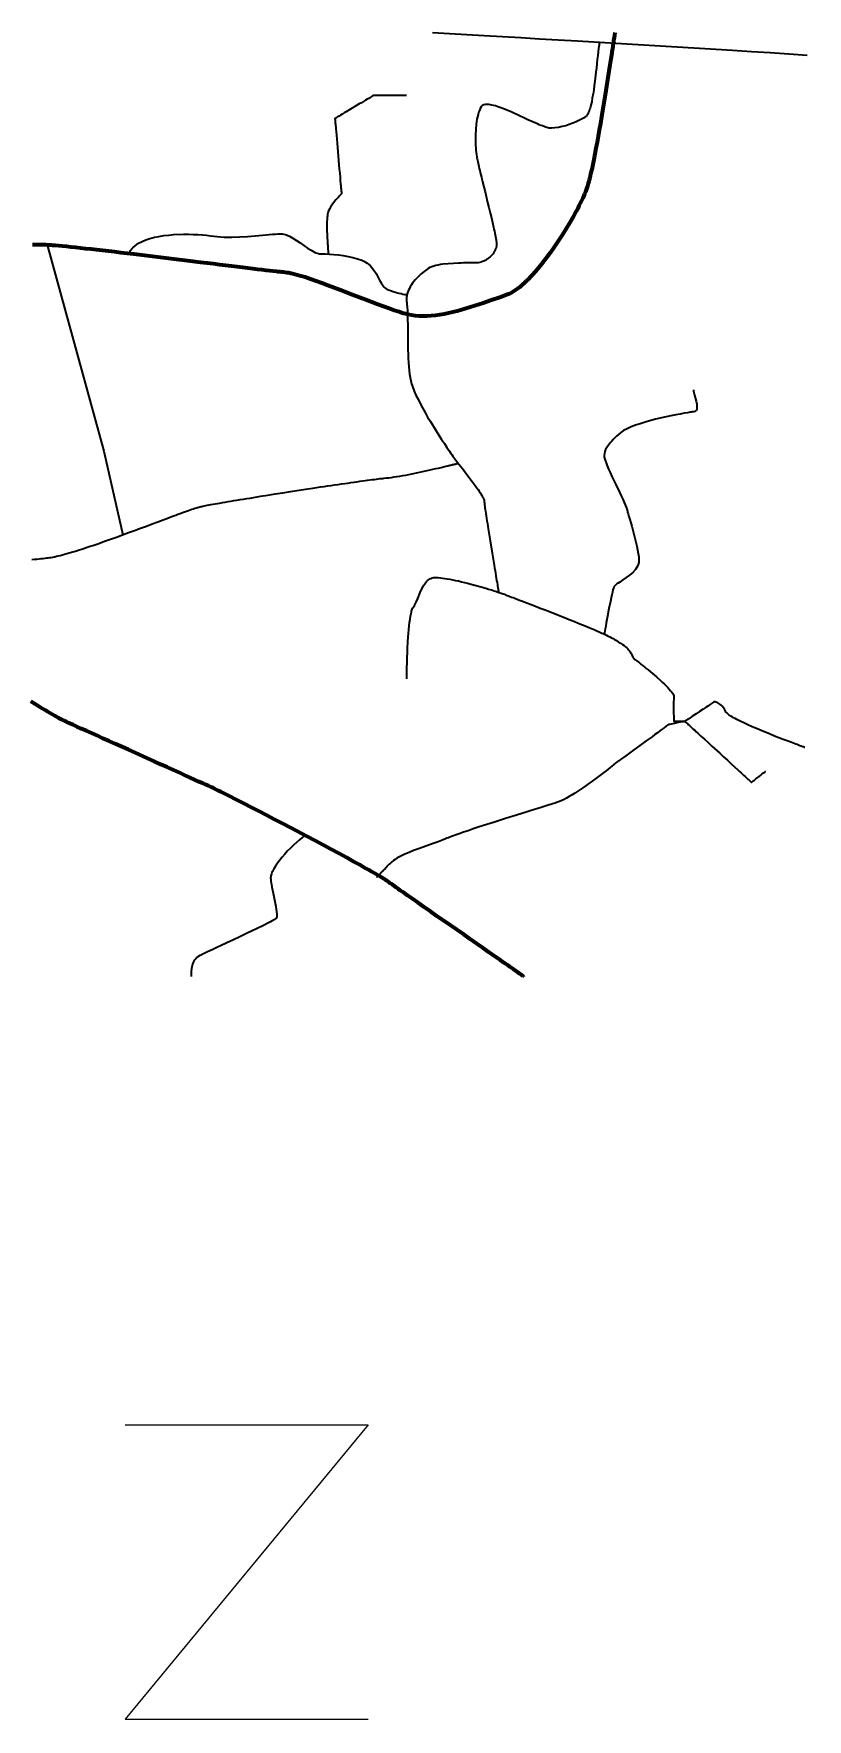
# Model space of a CAD drawing. Header units: inches. Extents: x -107 to 376, y -240 to 294.
# Drawn here: x 292.9 to 376.3, y -197.5 to -15.7 of the extents above; entities that cross this region are included whole.
import ezdxf

# ---------------------------------------------------------------- set-up
doc = ezdxf.new("R2010")
doc.units = ezdxf.units.IN
doc.header["$MEASUREMENT"] = 0
for name, color, linetype in [('Routes 1', 7, 'Continuous'), ('Routes 2', 7, 'Continuous'), ('Routes 4', 7, 'Continuous')]:
    doc.layers.add(name, color=color, linetype=linetype)

msp = doc.modelspace()

# ---------------------------------------------------------------- linework, layer by layer
at = {"color": 7, "lineweight": 0}
msp.add_lwpolyline([(302.74, -165.76), (328.95, -165.76), (302.74, -197.51), (328.95, -197.51)], dxfattribs=at)
at = {"layer": 'Routes 1', "color": 7, "lineweight": 158, "true_color": 0xffffff}
msp.add_lwpolyline([(345.72, -117.36), (345.71, -117.35), (345.68, -117.33), (345.62, -117.29), (345.54, -117.23), (345.44, -117.16), (345.32, -117.08), (345.19, -116.98), (345.03, -116.88), (344.86, -116.76), (344.67, -116.62), (344.46, -116.48), (344.24, -116.33), (344.01, -116.16), (343.76, -115.99), (343.49, -115.81), (343.22, -115.62), (342.64, -115.21), (342.02, -114.78), (341.37, -114.32), (340.68, -113.85), (339.98, -113.36), (339.27, -112.86), (337.82, -111.85), (336.38, -110.85), (335.69, -110.36), (335.02, -109.89), (334.37, -109.44), (333.76, -109.01), (333.19, -108.62), (332.93, -108.43), (332.67, -108.25), (332.43, -108.08), (332.2, -107.92), (331.99, -107.77), (331.79, -107.63), (331.61, -107.5), (331.45, -107.39), (331.3, -107.29), (331.18, -107.2), (330.96, -107.04), (330.82, -106.95), (330.66, -106.85), (330.48, -106.74), (330.29, -106.62), (330.07, -106.49), (329.83, -106.35), (329.57, -106.2), (329.3, -106.05), (329.01, -105.88), (328.71, -105.71), (328.39, -105.53), (328.06, -105.34), (327.71, -105.15), (327.36, -104.96), (326.61, -104.54), (325.82, -104.12), (325, -103.67), (324.15, -103.22), (323.28, -102.75), (322.4, -102.28), (320.62, -101.34), (319.74, -100.88), (318.86, -100.42), (318.01, -99.97), (317.18, -99.54), (316.38, -99.13), (315.62, -98.74), (315.26, -98.55), (314.9, -98.37), (314.56, -98.2), (314.24, -98.04), (313.92, -97.88), (313.63, -97.73), (313.35, -97.59), (313.08, -97.46), (312.83, -97.34), (312.6, -97.22), (312.39, -97.12), (312.2, -97.03), (312.03, -96.95), (311.88, -96.88), (311.73, -96.81), (311.56, -96.73), (311.38, -96.65), (311.18, -96.56), (310.97, -96.47), (310.74, -96.36), (310.26, -96.15), (309.74, -95.91), (309.17, -95.65), (308.57, -95.38), (307.94, -95.09), (307.28, -94.8), (306.6, -94.49), (305.91, -94.18), (303.07, -92.9), (301.68, -92.27), (301.01, -91.97), (300.36, -91.68), (299.73, -91.39), (299.14, -91.12), (298.58, -90.87), (298.06, -90.64), (297.58, -90.42), (297.36, -90.33), (297.16, -90.23), (296.96, -90.15), (296.79, -90.07), (296.62, -89.99), (296.47, -89.93), (296.34, -89.87), (296.23, -89.81), (296.12, -89.77), (296.01, -89.71), (295.88, -89.64), (295.72, -89.56), (295.55, -89.47), (295.36, -89.36), (295.15, -89.24), (294.92, -89.11), (294.68, -88.97), (294.42, -88.81), (294.14, -88.65), (293.86, -88.48), (293.56, -88.3), (293.24, -88.11), (292.58, -87.7)], dxfattribs=at)
at = {"layer": 'Routes 2', "color": 7, "lineweight": 106, "true_color": 0xffffff}
msp.add_lwpolyline([(355.57, -15.53), (355.53, -15.82), (355.48, -16.1), (355.44, -16.36), (355.41, -16.61), (355.37, -16.84), (355.34, -17.05), (355.31, -17.25), (355.28, -17.43), (355.25, -17.6), (355.23, -17.75), (355.14, -18.37), (355.04, -19.02), (354.93, -19.69), (354.83, -20.37), (354.6, -21.78), (354.13, -24.63), (354.01, -25.33), (353.89, -26.03), (353.77, -26.71), (353.65, -27.37), (353.53, -28.01), (353.41, -28.62), (353.29, -29.21), (353.18, -29.77), (353.07, -30.29), (352.96, -30.77), (352.91, -31), (352.86, -31.21), (352.81, -31.42), (352.76, -31.61), (352.71, -31.79), (352.67, -31.96), (352.62, -32.12), (352.56, -32.3), (352.49, -32.5), (352.4, -32.71), (352.31, -32.93), (352.21, -33.16), (352.1, -33.41), (351.97, -33.67), (351.84, -33.93), (351.7, -34.21), (351.56, -34.5), (351.4, -34.79), (351.07, -35.4), (350.71, -36.02), (350.32, -36.67), (349.92, -37.32), (349.49, -37.98), (349.05, -38.63), (348.6, -39.28), (348.14, -39.9), (347.67, -40.51), (347.19, -41.09), (346.72, -41.63), (346.48, -41.89), (346.24, -42.13), (346.01, -42.36), (345.77, -42.59), (345.54, -42.79), (345.31, -42.99), (345.08, -43.17), (344.86, -43.33), (344.63, -43.48), (344.42, -43.6), (344.2, -43.72), (343.99, -43.81), (343.16, -44.1), (342.28, -44.4), (341.38, -44.71), (340.45, -45.02), (339.51, -45.32), (338.56, -45.58), (338.09, -45.7), (337.62, -45.81), (337.15, -45.91), (336.69, -45.99), (336.23, -46.05), (335.77, -46.1), (335.32, -46.13), (334.89, -46.14), (334.46, -46.13), (334.04, -46.09), (333.63, -46.03), (333.23, -45.94), (333.02, -45.89), (332.79, -45.83), (332.55, -45.76), (332.31, -45.68), (332.05, -45.6), (331.78, -45.51), (331.22, -45.31), (330.63, -45.1), (330.01, -44.87), (329.37, -44.63), (328.71, -44.38), (327.35, -43.85), (325.98, -43.32), (325.3, -43.06), (324.63, -42.81), (323.98, -42.57), (323.34, -42.34), (322.73, -42.13), (322.15, -41.94), (321.87, -41.85), (321.6, -41.77), (321.33, -41.7), (321.08, -41.63), (320.84, -41.57), (320.61, -41.52), (320.4, -41.47), (320.19, -41.44), (320, -41.41), (319.82, -41.39), (319.72, -41.38), (319.61, -41.37), (319.49, -41.36), (319.36, -41.35), (319.22, -41.33), (319.07, -41.31), (318.73, -41.28), (318.36, -41.23), (317.95, -41.19), (317.51, -41.13), (317.03, -41.08), (316.52, -41.02), (315.98, -40.95), (315.42, -40.88), (314.83, -40.81), (314.22, -40.74), (313.59, -40.66), (312.93, -40.58), (312.27, -40.5), (311.58, -40.41), (310.89, -40.33), (309.47, -40.15), (308.02, -39.98), (305.11, -39.62), (303.68, -39.45), (302.98, -39.37), (302.28, -39.28), (301.61, -39.2), (300.94, -39.13), (300.3, -39.05), (299.67, -38.98), (299.07, -38.91), (298.49, -38.85), (297.93, -38.79), (297.4, -38.73), (296.91, -38.68), (296.44, -38.63), (296, -38.59), (295.61, -38.55), (295.25, -38.52), (294.92, -38.49), (294.78, -38.48), (294.64, -38.47), (294.52, -38.46), (294.41, -38.46), (294.2, -38.45), (294.07, -38.45), (293.93, -38.44), (293.77, -38.44), (293.6, -38.43), (293.41, -38.43), (293.21, -38.43), (292.99, -38.42), (292.77, -38.42)], dxfattribs=at)
at = {"layer": 'Routes 4', "color": 7, "lineweight": 35, "true_color": 0xffffff}
for points in [[(376.33, -17.99), (374.35, -17.86), (372.34, -17.73), (370.31, -17.6), (368.25, -17.47), (364.09, -17.21), (359.89, -16.96), (355.69, -16.71), (351.53, -16.47), (349.47, -16.35), (347.43, -16.23), (345.42, -16.11), (343.44, -16), (341.49, -15.88), (339.59, -15.77), (337.73, -15.67), (335.91, -15.56)], [(353.92, -16.61), (353.89, -16.75), (353.87, -16.9), (353.85, -17.06), (353.82, -17.23), (353.77, -17.6), (353.73, -18), (353.68, -18.43), (353.63, -18.88), (353.58, -19.34), (353.53, -19.82), (353.41, -20.78), (353.35, -21.25), (353.29, -21.71), (353.22, -22.16), (353.14, -22.59), (353.07, -22.99), (352.98, -23.37), (352.94, -23.54), (352.89, -23.7), (352.84, -23.85), (352.8, -23.99), (352.75, -24.12), (352.69, -24.24), (352.64, -24.34), (352.58, -24.44), (352.53, -24.51), (352.47, -24.57), (352.34, -24.66), (352.2, -24.75), (352.06, -24.84), (351.75, -25), (351.4, -25.17), (351.04, -25.32), (350.66, -25.46), (350.27, -25.58), (349.88, -25.68), (349.49, -25.76), (349.11, -25.81), (348.75, -25.84), (348.57, -25.84), (348.47, -25.83), (348.35, -25.8), (348.22, -25.77), (348.08, -25.73), (347.93, -25.67), (347.77, -25.61), (347.6, -25.55), (347.42, -25.47), (347.23, -25.39), (347.04, -25.31), (346.63, -25.13), (346.2, -24.93), (345.75, -24.72), (345.3, -24.51), (344.38, -24.1), (343.93, -23.91), (343.49, -23.73), (343.07, -23.58), (342.87, -23.51), (342.68, -23.45), (342.49, -23.4), (342.31, -23.36), (342.14, -23.32), (341.98, -23.3), (341.83, -23.29), (341.7, -23.29), (341.57, -23.3), (341.45, -23.32), (341.35, -23.36), (341.27, -23.4), (341.19, -23.47), (341.14, -23.55), (341.04, -23.73), (340.96, -23.93), (340.88, -24.15), (340.81, -24.38), (340.75, -24.63), (340.7, -24.88), (340.65, -25.15), (340.62, -25.43), (340.56, -25.99), (340.54, -26.57), (340.53, -27.14), (340.55, -27.7), (340.57, -27.97), (340.59, -28.23), (340.62, -28.48), (340.65, -28.72), (340.68, -28.94), (340.7, -29.05), (340.72, -29.17), (340.75, -29.31), (340.78, -29.46), (340.82, -29.62), (340.86, -29.8), (340.91, -30), (340.95, -30.2), (341.01, -30.42), (341.06, -30.64), (341.12, -30.88), (341.18, -31.12), (341.3, -31.64), (341.44, -32.17), (341.57, -32.72), (341.85, -33.86), (341.99, -34.42), (342.13, -34.98), (342.25, -35.51), (342.37, -36.03), (342.48, -36.51), (342.53, -36.74), (342.58, -36.96), (342.63, -37.17), (342.67, -37.37), (342.7, -37.55), (342.73, -37.72), (342.76, -37.88), (342.78, -38.02), (342.8, -38.14), (342.81, -38.25), (342.81, -38.34), (342.81, -38.41), (342.8, -38.56), (342.77, -38.71), (342.73, -38.85), (342.67, -38.99), (342.61, -39.13), (342.53, -39.26), (342.44, -39.39), (342.34, -39.51), (342.23, -39.63), (342.11, -39.74), (341.99, -39.84), (341.86, -39.94), (341.72, -40.03), (341.58, -40.11), (341.44, -40.18), (341.29, -40.24), (341.14, -40.3), (340.99, -40.34), (340.84, -40.37), (340.68, -40.39), (340.53, -40.39), (340.37, -40.39), (340.18, -40.39), (339.98, -40.39), (339.75, -40.39), (339.51, -40.39), (339.26, -40.39), (338.99, -40.4), (338.72, -40.4), (338.15, -40.43), (337.58, -40.47), (337.03, -40.53), (336.76, -40.57), (336.5, -40.62), (336.26, -40.67), (336.03, -40.73), (335.82, -40.81), (335.62, -40.89), (335.45, -40.98), (335.3, -41.08), (335.15, -41.19), (334.99, -41.31), (334.67, -41.58), (334.35, -41.89), (334.04, -42.22), (333.76, -42.58), (333.63, -42.76), (333.51, -42.95), (333.41, -43.14), (333.31, -43.33), (333.23, -43.52), (333.17, -43.72), (333.12, -43.92), (333.09, -44.11), (333.08, -44.31), (333.09, -44.5), (333.12, -44.69), (333.14, -44.8), (333.15, -44.92), (333.17, -45.05), (333.18, -45.19), (333.19, -45.49), (333.21, -45.83), (333.22, -46.2), (333.22, -46.59), (333.23, -47.01), (333.23, -47.44), (333.23, -47.89), (333.23, -48.82), (333.25, -49.76), (333.26, -50.23), (333.28, -50.69), (333.31, -51.14), (333.34, -51.58), (333.38, -51.99), (333.42, -52.39), (333.48, -52.75), (333.55, -53.09), (333.59, -53.26), (333.64, -53.43), (333.7, -53.62), (333.77, -53.81), (333.85, -54.01), (333.93, -54.21), (334.12, -54.64), (334.34, -55.09), (334.57, -55.55), (334.83, -56.03), (335.1, -56.52), (335.38, -57.02), (335.68, -57.51), (336.28, -58.5), (336.58, -58.97), (336.88, -59.43), (337.18, -59.88), (337.46, -60.3), (337.73, -60.69), (337.86, -60.88), (337.98, -61.06), (338.1, -61.23), (338.21, -61.39), (338.32, -61.54), (338.43, -61.68), (338.52, -61.81), (338.61, -61.93), (338.78, -62.14), (339.12, -62.58), (339.83, -63.5), (340.18, -63.96), (340.51, -64.4), (340.66, -64.62), (340.81, -64.82), (340.94, -65.02), (341.07, -65.21), (341.18, -65.39), (341.27, -65.56), (341.35, -65.71), (341.41, -65.85), (341.46, -65.98), (341.48, -66.08), (341.49, -66.18), (341.5, -66.26), (341.51, -66.36), (341.52, -66.48), (341.54, -66.63), (341.56, -66.8), (341.59, -66.99), (341.62, -67.2), (341.65, -67.43), (341.69, -67.67), (341.73, -67.93), (341.77, -68.21), (341.82, -68.49), (341.86, -68.79), (341.91, -69.09), (342.01, -69.72), (342.12, -70.38), (342.34, -71.71), (342.44, -72.36), (342.55, -72.99), (342.6, -73.29), (342.65, -73.59), (342.69, -73.87), (342.74, -74.14), (342.78, -74.39), (342.82, -74.64), (342.86, -74.86), (342.9, -75.07), (342.93, -75.26), (342.96, -75.42), (342.98, -75.57), (343, -75.69), (343.02, -75.79), (343.03, -75.86), (343.04, -75.9), (343.04, -75.92)], [(333.08, -22.34), (333.06, -22.34), (333.02, -22.34), (332.94, -22.34), (332.84, -22.34), (332.72, -22.34), (332.58, -22.34), (332.42, -22.34), (332.25, -22.34), (331.87, -22.34), (331.45, -22.34), (331.04, -22.34), (330.63, -22.34), (330.44, -22.34), (330.25, -22.34), (330.09, -22.34), (329.93, -22.34), (329.8, -22.34), (329.69, -22.34), (329.6, -22.34), (329.53, -22.34), (329.5, -22.34), (329.49, -22.34), (329.46, -22.36), (329.39, -22.4), (329.3, -22.46), (329.17, -22.54), (329.02, -22.63), (328.85, -22.73), (328.66, -22.84), (328.46, -22.97), (328.24, -23.1), (328.01, -23.23), (327.05, -23.81), (326.59, -24.08), (326.37, -24.21), (326.17, -24.34), (325.99, -24.45), (325.82, -24.55), (325.67, -24.63), (325.56, -24.71), (325.46, -24.76), (325.4, -24.8), (325.39, -24.81), (325.38, -24.81), (325.38, -24.82), (325.38, -24.84), (325.38, -24.87), (325.39, -24.93), (325.39, -25), (325.4, -25.08), (325.41, -25.18), (325.42, -25.3), (325.43, -25.42), (325.44, -25.56), (325.46, -25.71), (325.47, -25.87), (325.5, -26.23), (325.54, -26.61), (325.57, -27.03), (325.61, -27.47), (325.65, -27.93), (325.73, -28.87), (325.81, -29.81), (325.85, -30.27), (325.89, -30.71), (325.93, -31.13), (325.96, -31.51), (325.99, -31.87), (326.01, -32.03), (326.02, -32.18), (326.03, -32.32), (326.04, -32.44), (326.05, -32.56), (326.06, -32.66), (326.07, -32.74), (326.07, -32.81), (326.08, -32.87), (326.08, -32.9), (326.08, -32.92), (326.08, -32.93), (326.08, -32.93), (326.06, -32.95), (326.04, -32.97), (326.01, -33.01), (325.97, -33.05), (325.87, -33.15), (325.76, -33.28), (325.62, -33.43), (325.48, -33.59), (325.33, -33.77), (325.04, -34.17), (324.91, -34.37), (324.79, -34.57), (324.69, -34.77), (324.65, -34.87), (324.61, -35), (324.59, -35.14), (324.56, -35.31), (324.55, -35.5), (324.53, -35.7), (324.52, -35.92), (324.52, -36.15), (324.52, -36.63), (324.55, -37.62), (324.57, -38.09), (324.59, -38.31), (324.6, -38.52), (324.62, -38.71), (324.63, -38.89), (324.64, -39.04), (324.65, -39.17), (324.66, -39.28), (324.67, -39.36), (324.67, -39.41), (324.67, -39.42)], [(303.15, -39.39), (303.24, -39.22), (303.33, -39.06), (303.44, -38.91), (303.57, -38.76), (303.86, -38.5), (304.19, -38.27), (304.57, -38.07), (304.99, -37.89), (305.43, -37.74), (305.91, -37.62), (306.4, -37.52), (306.92, -37.44), (307.45, -37.38), (307.98, -37.33), (309.05, -37.29), (309.58, -37.3), (310.1, -37.31), (310.6, -37.33), (311.08, -37.37), (311.53, -37.4), (311.94, -37.45), (312.33, -37.5), (312.68, -37.54), (313.05, -37.58), (313.44, -37.6), (314.25, -37.6), (315.09, -37.57), (315.95, -37.52), (316.78, -37.45), (317.57, -37.38), (317.95, -37.35), (318.3, -37.32), (318.64, -37.29), (318.95, -37.27), (319.23, -37.26), (319.48, -37.26), (319.69, -37.26), (319.87, -37.28), (320.01, -37.31), (320.16, -37.35), (320.31, -37.42), (320.48, -37.5), (320.84, -37.71), (321.22, -37.96), (321.62, -38.23), (322.43, -38.78), (322.81, -39.02), (322.99, -39.12), (323.16, -39.21), (323.32, -39.28), (323.47, -39.34), (323.61, -39.38), (323.73, -39.39), (323.86, -39.39), (324.01, -39.39), (324.18, -39.4), (324.36, -39.41), (324.78, -39.43), (325.25, -39.47), (325.75, -39.52), (326.27, -39.59), (326.8, -39.68), (327.32, -39.79), (327.82, -39.93), (328.28, -40.09), (328.49, -40.18), (328.68, -40.29), (328.86, -40.4), (329.03, -40.54), (329.19, -40.68), (329.33, -40.83), (329.59, -41.17), (329.81, -41.52), (330.01, -41.88), (330.2, -42.23), (330.38, -42.55), (330.57, -42.84), (330.67, -42.96), (330.77, -43.07), (330.88, -43.16), (331, -43.24), (331.25, -43.34), (331.77, -43.51), (332.28, -43.65), (332.52, -43.7), (332.72, -43.75), (332.89, -43.78), (333.03, -43.81), (333.11, -43.82), (333.14, -43.83)], [(294.33, -38.45), (300.45, -60.68), (302.49, -69.72)], [(364.07, -54.09), (364.07, -54.21), (364.09, -54.35), (364.16, -54.65), (364.33, -55.3), (364.4, -55.62), (364.43, -55.91), (364.43, -56.04), (364.41, -56.16), (364.37, -56.26), (364.3, -56.34), (364.22, -56.4), (364.1, -56.44), (364.04, -56.45), (363.95, -56.46), (363.84, -56.48), (363.71, -56.5), (363.57, -56.52), (363.4, -56.55), (363.03, -56.61), (362.6, -56.69), (362.13, -56.78), (361.62, -56.88), (361.09, -57), (359.97, -57.26), (358.85, -57.56), (358.31, -57.73), (357.8, -57.9), (357.33, -58.08), (356.9, -58.27), (356.52, -58.47), (356.36, -58.57), (356.22, -58.68), (355.97, -58.89), (355.76, -59.08), (355.57, -59.27), (355.39, -59.44), (355.24, -59.61), (355.1, -59.76), (354.98, -59.9), (354.87, -60.04), (354.7, -60.29), (354.57, -60.52), (354.49, -60.73), (354.44, -60.95), (354.43, -61.17), (354.42, -61.28), (354.43, -61.35), (354.45, -61.44), (354.48, -61.55), (354.52, -61.67), (354.62, -61.94), (354.75, -62.26), (354.9, -62.62), (355.07, -63.01), (355.26, -63.43), (355.66, -64.28), (356.06, -65.12), (356.24, -65.52), (356.42, -65.88), (356.57, -66.22), (356.7, -66.5), (356.8, -66.74), (356.84, -66.83), (356.87, -66.91), (356.88, -66.97), (356.89, -67.02), (356.9, -67.05), (356.9, -67.1), (356.92, -67.17), (356.94, -67.26), (357, -67.47), (357.08, -67.74), (357.17, -68.06), (357.28, -68.41), (357.39, -68.8), (357.62, -69.64), (357.85, -70.51), (357.94, -70.94), (358.03, -71.35), (358.09, -71.75), (358.14, -72.11), (358.15, -72.43), (358.14, -72.72), (358.1, -72.94), (358.02, -73.12), (357.92, -73.29), (357.8, -73.46), (357.5, -73.77), (357.16, -74.07), (356.79, -74.34), (356.43, -74.59), (356.09, -74.82), (355.94, -74.92), (355.8, -75.02), (355.69, -75.11), (355.59, -75.19), (355.52, -75.27), (355.47, -75.34), (355.45, -75.39), (355.42, -75.47), (355.37, -75.66), (355.31, -75.9), (355.24, -76.2), (355.17, -76.53), (355.09, -76.9), (354.93, -77.68), (354.78, -78.49), (354.71, -78.87), (354.64, -79.23), (354.58, -79.56), (354.53, -79.85), (354.48, -80.09), (354.45, -80.28), (354.44, -80.34), (354.43, -80.39), (354.43, -80.42), (354.42, -80.43)], [(292.68, -72.39), (292.96, -72.36), (293.22, -72.34), (293.47, -72.31), (293.7, -72.28), (293.92, -72.26), (294.11, -72.24), (294.29, -72.22), (294.38, -72.21), (294.45, -72.2), (294.61, -72.18), (294.77, -72.16), (294.95, -72.12), (295.14, -72.09), (295.34, -72.04), (295.54, -72), (295.76, -71.94), (295.99, -71.88), (296.22, -71.82), (296.47, -71.75), (296.72, -71.68), (296.98, -71.6), (297.25, -71.52), (297.52, -71.44), (297.8, -71.35), (298.08, -71.26), (298.37, -71.16), (298.67, -71.06), (298.97, -70.96), (299.27, -70.86), (299.9, -70.64), (300.53, -70.42), (301.17, -70.19), (301.82, -69.96), (303.12, -69.48), (303.77, -69.24), (304.41, -69), (305.05, -68.77), (305.66, -68.54), (306.27, -68.31), (306.56, -68.2), (306.85, -68.09), (307.13, -67.99), (307.41, -67.89), (307.68, -67.79), (307.95, -67.69), (308.2, -67.59), (308.45, -67.5), (308.69, -67.41), (308.93, -67.33), (309.15, -67.25), (309.36, -67.17), (309.57, -67.1), (309.76, -67.03), (309.95, -66.97), (310.12, -66.91), (310.28, -66.86), (310.44, -66.81), (310.57, -66.77), (310.7, -66.73), (310.81, -66.7), (310.91, -66.68), (311.02, -66.65), (311.14, -66.63), (311.28, -66.6), (311.44, -66.57), (311.61, -66.53), (311.8, -66.5), (312.01, -66.46), (312.23, -66.42), (312.47, -66.38), (312.72, -66.33), (312.98, -66.29), (313.26, -66.24), (313.55, -66.19), (313.85, -66.14), (314.16, -66.09), (314.48, -66.03), (314.81, -65.98), (315.15, -65.92), (315.5, -65.86), (315.86, -65.81), (316.23, -65.75), (316.6, -65.69), (316.98, -65.62), (317.36, -65.56), (318.15, -65.44), (318.94, -65.31), (319.76, -65.19), (320.57, -65.06), (322.21, -64.81), (323.01, -64.68), (323.81, -64.56), (324.2, -64.51), (324.59, -64.45), (324.97, -64.39), (325.34, -64.34), (325.71, -64.28), (326.07, -64.23), (326.43, -64.18), (326.77, -64.13), (327.11, -64.08), (327.44, -64.03), (327.75, -63.99), (328.06, -63.95), (328.35, -63.91), (328.63, -63.87), (328.9, -63.83), (329.16, -63.8), (329.4, -63.77), (329.63, -63.74), (329.85, -63.71), (330.04, -63.69), (330.23, -63.66), (330.39, -63.65), (330.54, -63.63), (330.67, -63.62), (330.92, -63.59), (331.19, -63.56), (331.47, -63.52), (331.76, -63.48), (332.06, -63.43), (332.37, -63.38), (332.69, -63.33), (333.01, -63.27), (333.67, -63.14), (334.34, -63), (335, -62.86), (335.32, -62.79), (335.64, -62.72), (335.95, -62.65), (336.25, -62.58), (336.54, -62.52), (336.82, -62.45), (337.08, -62.39), (337.33, -62.33), (337.57, -62.27), (337.78, -62.22), (337.88, -62.2), (337.98, -62.17), (338.07, -62.15), (338.15, -62.13), (338.23, -62.11), (338.3, -62.09), (338.37, -62.08), (338.43, -62.06), (338.48, -62.05), (338.53, -62.04), (338.57, -62.02), (338.61, -62.02), (338.63, -62.01), (338.65, -62), (338.66, -62), (338.67, -62)], [(333.14, -85.25), (333.14, -85.25), (333.14, -85.22), (333.14, -85.19), (333.14, -85.14), (333.14, -85.07), (333.14, -84.99), (333.14, -84.9), (333.14, -84.8), (333.14, -84.69), (333.14, -84.57), (333.15, -84.44), (333.15, -84.29), (333.15, -83.98), (333.16, -83.64), (333.17, -83.28), (333.18, -82.89), (333.2, -82.48), (333.21, -82.07), (333.25, -81.21), (333.31, -80.36), (333.35, -79.95), (333.38, -79.55), (333.43, -79.18), (333.48, -78.82), (333.53, -78.5), (333.56, -78.35), (333.59, -78.2), (333.62, -78.07), (333.65, -77.95), (333.69, -77.84), (333.72, -77.74), (333.76, -77.65), (333.8, -77.57), (333.88, -77.45), (333.96, -77.33), (334.03, -77.2), (334.18, -76.91), (334.31, -76.6), (334.58, -75.94), (334.73, -75.62), (334.88, -75.31), (334.97, -75.16), (335.06, -75.02), (335.15, -74.89), (335.25, -74.77), (335.36, -74.66), (335.47, -74.56), (335.59, -74.48), (335.72, -74.42), (335.86, -74.37), (336.01, -74.33), (336.16, -74.32), (336.34, -74.32), (336.53, -74.33), (336.75, -74.35), (336.98, -74.38), (337.23, -74.42), (337.5, -74.46), (337.78, -74.52), (338.08, -74.57), (338.38, -74.64), (338.7, -74.7), (339.02, -74.78), (339.68, -74.94), (340.34, -75.11), (341, -75.29), (341.64, -75.47), (341.95, -75.57), (342.25, -75.66), (342.54, -75.75), (342.81, -75.84), (343.07, -75.93), (343.32, -76.02), (343.54, -76.1), (343.66, -76.14), (343.79, -76.19), (343.94, -76.25), (344.09, -76.3), (344.25, -76.37), (344.42, -76.43), (344.6, -76.5), (344.79, -76.57), (345.18, -76.72), (345.61, -76.88), (346.06, -77.06), (346.53, -77.24), (347.02, -77.43), (347.53, -77.62), (348.04, -77.82), (350.13, -78.64), (350.64, -78.84), (351.14, -79.04), (351.62, -79.24), (352.09, -79.43), (352.54, -79.61), (352.96, -79.79), (353.35, -79.95), (353.54, -80.03), (353.71, -80.11), (353.88, -80.18), (354.04, -80.25), (354.18, -80.32), (354.32, -80.38), (354.39, -80.42), (354.42, -80.43), (354.47, -80.45), (354.67, -80.55), (354.86, -80.65), (355.04, -80.74), (355.21, -80.83), (355.38, -80.92), (355.53, -81), (355.68, -81.09), (355.94, -81.25), (356.18, -81.4), (356.38, -81.54), (356.56, -81.67), (356.72, -81.8), (356.85, -81.92), (356.97, -82.03), (357.06, -82.14), (357.14, -82.24), (357.21, -82.34), (357.27, -82.43), (357.32, -82.52), (357.4, -82.68), (357.47, -82.84), (357.56, -82.98), (357.61, -83.05), (357.67, -83.12), (357.75, -83.19), (357.83, -83.26), (357.94, -83.33), (358.07, -83.43), (358.22, -83.54), (358.39, -83.67), (358.57, -83.81), (358.76, -83.96), (358.96, -84.13), (359.18, -84.3), (359.62, -84.67), (360.07, -85.05), (360.51, -85.45), (360.72, -85.64), (360.92, -85.83), (361.11, -86.02), (361.28, -86.2), (361.44, -86.38), (361.58, -86.55), (361.71, -86.7), (361.81, -86.85), (361.88, -86.98), (361.93, -87.1), (361.95, -87.2), (361.94, -87.29), (361.93, -87.38), (361.92, -87.48), (361.91, -87.71), (361.9, -87.96), (361.9, -88.49), (361.91, -88.76), (361.91, -89.02), (361.92, -89.25), (361.93, -89.46), (361.94, -89.55), (361.94, -89.63), (361.94, -89.7), (361.95, -89.76), (361.95, -89.8), (361.95, -89.83), (361.95, -89.84), (361.96, -89.84), (361.97, -89.84), (361.99, -89.84), (362.06, -89.84), (362.16, -89.84), (362.27, -89.84), (362.54, -89.84), (362.81, -89.84), (362.92, -89.84), (363.02, -89.84), (363.09, -89.84), (363.11, -89.84), (363.12, -89.84), (363.13, -89.84), (363.14, -89.86), (363.17, -89.88), (363.22, -89.92), (363.28, -89.98), (363.35, -90.05), (363.43, -90.12), (363.53, -90.21), (363.64, -90.31), (363.76, -90.43), (363.89, -90.55), (364.03, -90.68), (364.18, -90.81), (364.34, -90.96), (364.51, -91.11), (364.68, -91.27), (364.86, -91.44), (365.24, -91.78), (365.63, -92.14), (366.04, -92.52), (366.88, -93.29), (367.3, -93.67), (367.71, -94.05), (368.11, -94.42), (368.49, -94.77), (368.85, -95.09), (369.02, -95.25), (369.18, -95.4), (369.33, -95.54), (369.48, -95.67), (369.61, -95.8), (369.74, -95.91), (369.85, -96.02), (369.95, -96.11), (370.04, -96.19), (370.12, -96.26), (370.19, -96.32), (370.24, -96.37), (370.27, -96.4), (370.29, -96.42), (370.3, -96.43), (370.3, -96.43), (370.32, -96.41), (370.34, -96.39), (370.38, -96.36), (370.43, -96.33), (370.49, -96.28), (370.62, -96.18), (370.78, -96.06), (371.14, -95.78), (371.31, -95.65), (371.47, -95.52), (371.62, -95.41), (371.68, -95.37), (371.73, -95.33), (371.77, -95.3), (371.8, -95.27), (371.82, -95.26), (371.83, -95.25)], [(376.06, -92.66), (376.05, -92.66), (376.02, -92.65), (375.98, -92.63), (375.92, -92.61), (375.84, -92.58), (375.75, -92.55), (375.64, -92.51), (375.52, -92.47), (375.39, -92.42), (375.24, -92.36), (375.09, -92.3), (374.92, -92.24), (374.74, -92.18), (374.55, -92.1), (374.15, -91.95), (373.72, -91.79), (373.27, -91.61), (372.8, -91.43), (372.32, -91.23), (371.34, -90.83), (370.85, -90.63), (370.38, -90.42), (369.92, -90.22), (369.49, -90.02), (369.08, -89.82), (368.71, -89.64), (368.54, -89.54), (368.37, -89.45), (368.22, -89.37), (368.09, -89.28), (367.96, -89.2), (367.85, -89.13), (367.75, -89.05), (367.67, -88.98), (367.6, -88.91), (367.55, -88.85), (367.51, -88.79), (367.49, -88.74), (367.39, -88.54), (367.28, -88.37), (367.16, -88.22), (367.03, -88.1), (366.91, -88), (366.78, -87.91), (366.67, -87.85), (366.56, -87.8), (366.47, -87.77), (366.39, -87.74), (366.34, -87.73), (366.31, -87.73), (366.3, -87.72), (366.29, -87.73), (366.26, -87.75), (366.2, -87.79), (366.11, -87.85), (366.01, -87.92), (365.89, -88), (365.75, -88.09), (365.6, -88.19), (365.43, -88.3), (365.08, -88.54), (364.71, -88.78), (364.34, -89.03), (363.99, -89.26), (363.83, -89.37), (363.68, -89.47), (363.54, -89.56), (363.42, -89.65), (363.31, -89.71), (363.23, -89.77), (363.17, -89.81), (363.13, -89.83), (363.11, -89.84), (363.09, -89.85), (363.05, -89.86), (363, -89.87), (362.94, -89.88), (362.79, -89.91), (362.61, -89.94), (362.41, -89.98), (362, -90.07), (361.81, -90.1), (361.64, -90.14), (361.5, -90.17), (361.45, -90.18), (361.41, -90.18), (361.38, -90.19), (361.36, -90.19), (361.35, -90.2), (361.33, -90.22), (361.3, -90.24), (361.25, -90.27), (361.2, -90.31), (361.13, -90.36), (361.06, -90.41), (360.97, -90.48), (360.88, -90.54), (360.78, -90.62), (360.67, -90.7), (360.43, -90.87), (360.16, -91.07), (359.88, -91.28), (359.58, -91.5), (359.26, -91.73), (358.94, -91.96), (358.28, -92.44), (357.63, -92.92), (357.32, -93.14), (357.03, -93.35), (356.75, -93.55), (356.5, -93.74), (356.28, -93.9), (356.18, -93.97), (356.09, -94.04), (356.01, -94.1), (355.93, -94.15), (355.87, -94.2), (355.82, -94.24), (355.77, -94.27), (355.74, -94.29), (355.72, -94.3), (355.72, -94.31), (355.71, -94.31), (355.7, -94.33), (355.67, -94.35), (355.64, -94.37), (355.6, -94.41), (355.54, -94.45), (355.49, -94.5), (355.42, -94.55), (355.26, -94.68), (355.07, -94.82), (354.86, -94.99), (354.63, -95.17), (354.37, -95.37), (354.1, -95.58), (353.81, -95.8), (353.51, -96.02), (352.88, -96.48), (352.23, -96.94), (351.58, -97.39), (351.27, -97.59), (350.96, -97.79), (350.66, -97.97), (350.37, -98.13), (350.1, -98.28), (349.85, -98.4), (349.61, -98.5), (349.4, -98.57), (349.28, -98.61), (349.14, -98.66), (348.99, -98.7), (348.83, -98.76), (348.65, -98.81), (348.47, -98.87), (348.27, -98.93), (348.07, -99), (347.85, -99.06), (347.62, -99.13), (347.14, -99.28), (346.64, -99.44), (346.1, -99.61), (345.54, -99.78), (344.97, -99.96), (343.79, -100.33), (342.59, -100.71), (341.41, -101.09), (340.84, -101.28), (340.29, -101.46), (339.76, -101.64), (339.25, -101.81), (338.78, -101.97), (338.56, -102.05), (338.35, -102.12), (338.15, -102.2), (337.96, -102.27), (337.78, -102.33), (337.61, -102.4), (337.45, -102.46), (337.31, -102.52), (337.05, -102.63), (336.51, -102.84), (335.98, -103.03), (334.91, -103.41), (334.38, -103.6), (333.87, -103.78), (333.38, -103.98), (332.91, -104.18), (332.48, -104.39), (332.27, -104.5), (332.07, -104.62), (331.88, -104.74), (331.7, -104.86), (331.53, -105), (331.38, -105.13), (331.23, -105.27), (331.1, -105.41), (330.98, -105.53), (330.87, -105.64), (330.78, -105.74), (330.69, -105.83), (330.62, -105.9), (330.55, -105.97), (330.5, -106.03), (330.45, -106.07), (330.41, -106.12), (330.38, -106.15), (330.34, -106.2), (330.31, -106.22), (330.3, -106.23), (330.31, -106.23), (330.33, -106.21), (330.33, -106.21), (330.33, -106.21), (330.31, -106.23), (330.28, -106.27), (330.24, -106.31), (330.19, -106.36), (329.99, -106.58), (329.95, -106.63), (329.91, -106.66), (329.89, -106.69), (329.89, -106.7)], [(322.16, -102.15), (321.85, -102.38), (321.54, -102.63), (321.22, -102.9), (320.9, -103.2), (320.59, -103.51), (320.28, -103.83), (319.98, -104.16), (319.7, -104.5), (319.44, -104.83), (319.2, -105.15), (318.98, -105.46), (318.8, -105.76), (318.65, -106.04), (318.59, -106.17), (318.53, -106.29), (318.49, -106.4), (318.47, -106.51), (318.45, -106.61), (318.44, -106.7), (318.44, -106.79), (318.45, -106.89), (318.48, -107.13), (318.53, -107.41), (318.58, -107.72), (318.65, -108.05), (318.72, -108.4), (318.87, -109.12), (318.94, -109.47), (319, -109.81), (319.05, -110.12), (319.09, -110.41), (319.11, -110.66), (319.11, -110.77), (319.1, -110.87), (319.1, -110.96), (319.08, -111.03), (319.06, -111.08), (319.03, -111.12), (318.98, -111.17), (318.89, -111.22), (318.77, -111.29), (318.61, -111.38), (318.43, -111.48), (318.22, -111.58), (317.98, -111.7), (317.73, -111.83), (317.45, -111.97), (317.15, -112.11), (316.84, -112.26), (316.52, -112.42), (315.84, -112.75), (315.13, -113.08), (314.42, -113.42), (313.72, -113.74), (313.05, -114.06), (312.73, -114.21), (312.43, -114.35), (312.14, -114.48), (311.88, -114.61), (311.63, -114.73), (311.41, -114.83), (311.21, -114.92), (311.04, -115), (310.9, -115.07), (310.8, -115.12), (310.63, -115.22), (310.49, -115.33), (310.36, -115.45), (310.25, -115.59), (310.16, -115.73), (310.09, -115.88), (310.02, -116.04), (309.97, -116.2), (309.91, -116.52), (309.87, -116.83), (309.86, -117.11), (309.86, -117.24), (309.86, -117.36)]]:
    msp.add_lwpolyline(points, dxfattribs=at)

doc.saveas('drawing.dxf')
